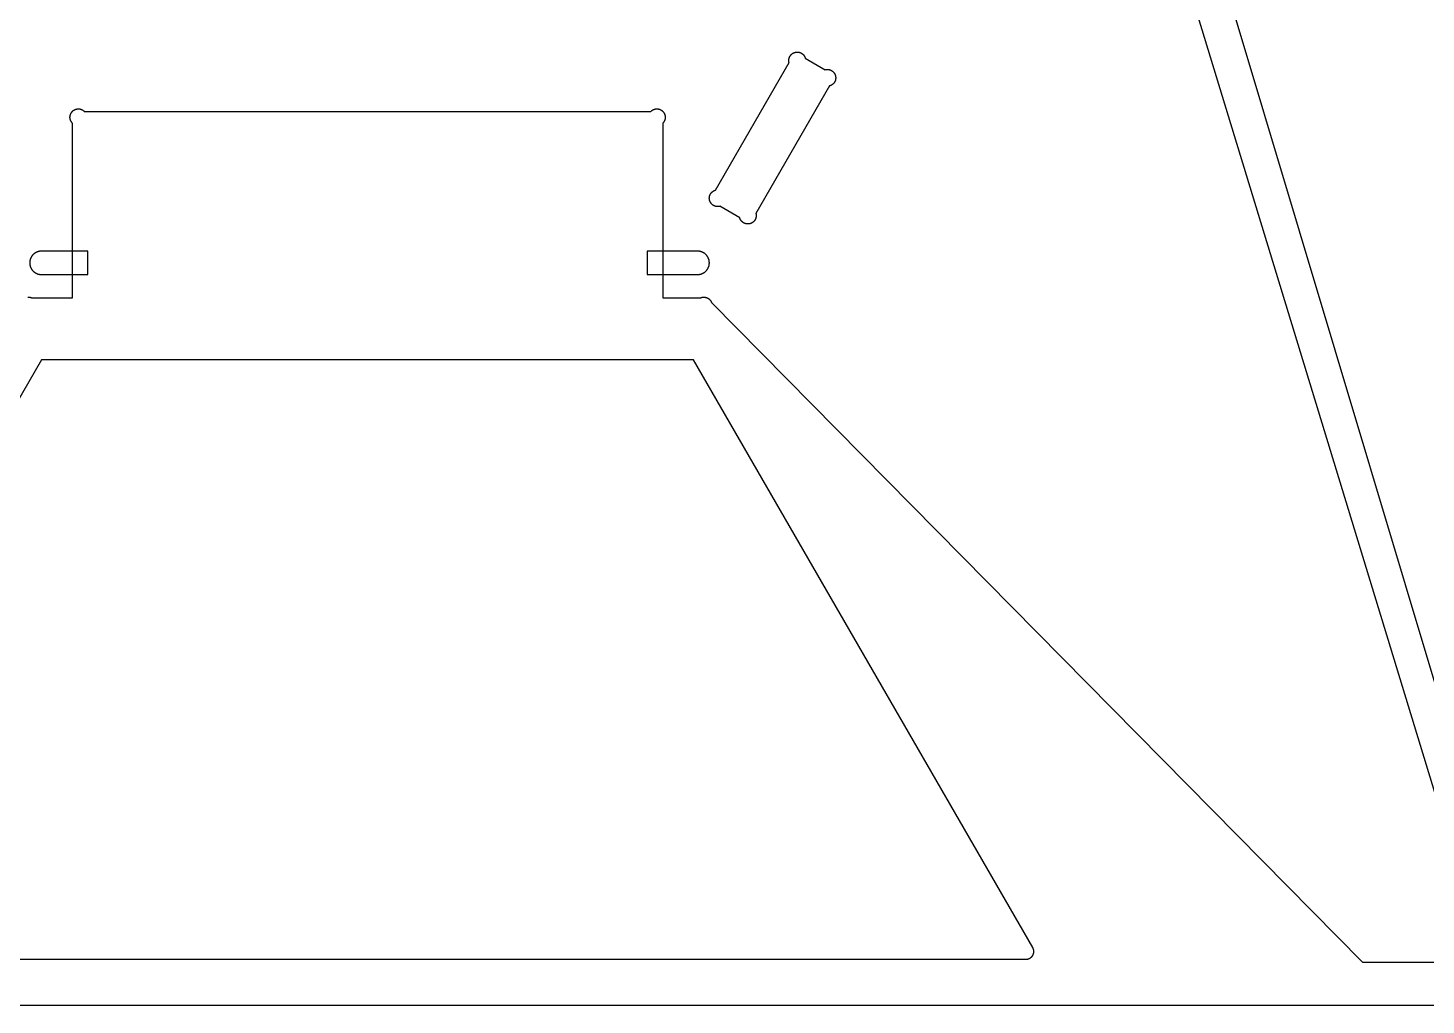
# Model space of a CAD drawing. Header units: inches. Extents: x -71.1 to 24.9, y -42.3 to 5.7.
# Drawn here: x -58.24 to -35.74, y -42.25 to -26.53 of the extents above; entities that cross this region are included whole.
import ezdxf

# ---------------------------------------------------------------- set-up
doc = ezdxf.new("R2010")
doc.units = ezdxf.units.IN
doc.header["$LTSCALE"] = 0.03937
doc.header["$MEASUREMENT"] = 0
for name, color, linetype, true_color in [('Default', 7, 'Continuous', 0x000000), ('pocket', 7, 'Continuous', 0x000000), ('profile - inside', 7, 'Continuous', 0x000000), ('profile - outside', 7, 'Continuous', 0x000000)]:
    doc.layers.add(name, color=color, linetype=linetype, true_color=true_color)

msp = doc.modelspace()

# ---------------------------------------------------------------- linework, layer by layer
at = {"layer": 'Default'}
msp.add_lwpolyline([(24.927, -42.253), (24.927, 5.747), (-71.073, 5.747), (-71.073, -42.253), (24.927, -42.253)], dxfattribs=at)
at = {"layer": 'pocket'}
for points in [[(-57.278, -30.124), (-58.028, -30.124), (-58.033, -30.124), (-58.037, -30.124), (-58.041, -30.125), (-58.045, -30.125), (-58.05, -30.125), (-58.054, -30.126), (-58.058, -30.126), (-58.062, -30.127), (-58.067, -30.128), (-58.071, -30.129), (-58.076, -30.13), (-58.08, -30.131), (-58.084, -30.133), (-58.089, -30.134), (-58.093, -30.136), (-58.097, -30.137), (-58.102, -30.139), (-58.106, -30.141), (-58.11, -30.143), (-58.114, -30.145), (-58.119, -30.147), (-58.123, -30.15), (-58.127, -30.152), (-58.131, -30.155), (-58.135, -30.157), (-58.139, -30.16), (-58.143, -30.163), (-58.147, -30.166), (-58.15, -30.169), (-58.154, -30.172), (-58.157, -30.176), (-58.161, -30.179), (-58.164, -30.183), (-58.168, -30.186), (-58.171, -30.19), (-58.174, -30.193), (-58.177, -30.197), (-58.18, -30.201), (-58.183, -30.205), (-58.185, -30.209), (-58.188, -30.213), (-58.19, -30.217), (-58.193, -30.221), (-58.195, -30.225), (-58.197, -30.23), (-58.199, -30.234), (-58.201, -30.238), (-58.203, -30.243), (-58.204, -30.247), (-58.206, -30.251), (-58.207, -30.256), (-58.209, -30.26), (-58.21, -30.264), (-58.211, -30.269), (-58.212, -30.273), (-58.213, -30.277), (-58.214, -30.282), (-58.214, -30.286), (-58.215, -30.29), (-58.215, -30.295), (-58.215, -30.299), (-58.216, -30.303), (-58.216, -30.307), (-58.216, -30.312), (-58.216, -30.316), (-58.216, -30.32), (-58.215, -30.324), (-58.215, -30.328), (-58.215, -30.333), (-58.214, -30.337), (-58.214, -30.341), (-58.213, -30.346), (-58.212, -30.35), (-58.211, -30.354), (-58.21, -30.359), (-58.209, -30.363), (-58.207, -30.368), (-58.206, -30.372), (-58.204, -30.376), (-58.203, -30.381), (-58.201, -30.385), (-58.199, -30.389), (-58.197, -30.393), (-58.195, -30.398), (-58.193, -30.402), (-58.19, -30.406), (-58.188, -30.41), (-58.185, -30.414), (-58.183, -30.418), (-58.18, -30.422), (-58.177, -30.426), (-58.174, -30.43), (-58.171, -30.434), (-58.168, -30.437), (-58.164, -30.441), (-58.161, -30.444), (-58.157, -30.448), (-58.154, -30.451), (-58.15, -30.454), (-58.147, -30.457), (-58.143, -30.46), (-58.139, -30.463), (-58.135, -30.466), (-58.131, -30.469), (-58.127, -30.471), (-58.123, -30.474), (-58.119, -30.476), (-58.114, -30.478), (-58.11, -30.48), (-58.106, -30.482), (-58.102, -30.484), (-58.097, -30.486), (-58.093, -30.488), (-58.089, -30.489), (-58.084, -30.491), (-58.08, -30.492), (-58.076, -30.493), (-58.071, -30.494), (-58.067, -30.495), (-58.062, -30.496), (-58.058, -30.497), (-58.054, -30.497), (-58.05, -30.498), (-58.045, -30.498), (-58.041, -30.499), (-58.037, -30.499), (-58.033, -30.499), (-58.028, -30.499), (-57.278, -30.499), (-57.278, -30.124)], [(-48.278, -30.499), (-47.466, -30.499), (-47.462, -30.499), (-47.458, -30.499), (-47.453, -30.499), (-47.449, -30.498), (-47.445, -30.498), (-47.44, -30.497), (-47.436, -30.497), (-47.432, -30.496), (-47.427, -30.495), (-47.423, -30.494), (-47.419, -30.493), (-47.414, -30.492), (-47.41, -30.491), (-47.406, -30.489), (-47.401, -30.488), (-47.397, -30.486), (-47.393, -30.484), (-47.388, -30.482), (-47.384, -30.48), (-47.38, -30.478), (-47.376, -30.476), (-47.371, -30.474), (-47.367, -30.471), (-47.363, -30.469), (-47.359, -30.466), (-47.355, -30.463), (-47.351, -30.46), (-47.348, -30.457), (-47.344, -30.454), (-47.34, -30.451), (-47.337, -30.448), (-47.333, -30.444), (-47.33, -30.441), (-47.327, -30.437), (-47.323, -30.434), (-47.32, -30.43), (-47.317, -30.426), (-47.314, -30.422), (-47.312, -30.418), (-47.309, -30.414), (-47.306, -30.41), (-47.304, -30.406), (-47.302, -30.402), (-47.299, -30.398), (-47.297, -30.393), (-47.295, -30.389), (-47.293, -30.385), (-47.292, -30.381), (-47.29, -30.376), (-47.288, -30.372), (-47.287, -30.368), (-47.286, -30.363), (-47.284, -30.359), (-47.283, -30.354), (-47.282, -30.35), (-47.282, -30.346), (-47.281, -30.341), (-47.28, -30.337), (-47.28, -30.333), (-47.279, -30.328), (-47.279, -30.324), (-47.279, -30.32), (-47.278, -30.316), (-47.278, -30.312), (-47.278, -30.307), (-47.279, -30.303), (-47.279, -30.299), (-47.279, -30.295), (-47.28, -30.29), (-47.28, -30.286), (-47.281, -30.282), (-47.282, -30.277), (-47.282, -30.273), (-47.283, -30.269), (-47.284, -30.264), (-47.286, -30.26), (-47.287, -30.256), (-47.288, -30.251), (-47.29, -30.247), (-47.292, -30.243), (-47.293, -30.238), (-47.295, -30.234), (-47.297, -30.23), (-47.299, -30.225), (-47.302, -30.221), (-47.304, -30.217), (-47.306, -30.213), (-47.309, -30.209), (-47.312, -30.205), (-47.314, -30.201), (-47.317, -30.197), (-47.32, -30.193), (-47.323, -30.19), (-47.327, -30.186), (-47.33, -30.183), (-47.333, -30.179), (-47.337, -30.176), (-47.34, -30.172), (-47.344, -30.169), (-47.348, -30.166), (-47.351, -30.163), (-47.355, -30.16), (-47.359, -30.157), (-47.363, -30.155), (-47.367, -30.152), (-47.371, -30.15), (-47.376, -30.147), (-47.38, -30.145), (-47.384, -30.143), (-47.388, -30.141), (-47.393, -30.139), (-47.397, -30.137), (-47.401, -30.136), (-47.406, -30.134), (-47.41, -30.133), (-47.414, -30.131), (-47.419, -30.13), (-47.423, -30.129), (-47.427, -30.128), (-47.432, -30.127), (-47.436, -30.126), (-47.44, -30.126), (-47.445, -30.125), (-47.449, -30.125), (-47.453, -30.125), (-47.458, -30.124), (-47.462, -30.124), (-47.466, -30.124), (-48.278, -30.124), (-48.278, -30.499)]]:
    msp.add_lwpolyline(points, dxfattribs=at)
at = {"layer": 'profile - inside'}
msp.add_lwpolyline([(-45.995, -27.09), (-45.996, -27.086), (-45.997, -27.081), (-45.997, -27.077), (-45.998, -27.073), (-45.999, -27.068), (-45.999, -27.064), (-45.999, -27.06), (-45.999, -27.055), (-45.999, -27.052), (-45.999, -27.049), (-45.999, -27.046), (-45.999, -27.043), (-45.998, -27.04), (-45.998, -27.037), (-45.998, -27.034), (-45.997, -27.031), (-45.996, -27.028), (-45.996, -27.024), (-45.995, -27.021), (-45.994, -27.018), (-45.993, -27.015), (-45.992, -27.012), (-45.991, -27.009), (-45.99, -27.006), (-45.988, -27.002), (-45.987, -26.999), (-45.986, -26.996), (-45.984, -26.993), (-45.983, -26.99), (-45.981, -26.987), (-45.979, -26.984), (-45.977, -26.981), (-45.975, -26.979), (-45.973, -26.976), (-45.971, -26.973), (-45.969, -26.97), (-45.967, -26.968), (-45.965, -26.965), (-45.962, -26.962), (-45.96, -26.96), (-45.957, -26.957), (-45.955, -26.955), (-45.952, -26.953), (-45.949, -26.95), (-45.947, -26.948), (-45.944, -26.946), (-45.941, -26.944), (-45.938, -26.942), (-45.935, -26.94), (-45.932, -26.939), (-45.929, -26.937), (-45.926, -26.935), (-45.923, -26.934), (-45.92, -26.932), (-45.917, -26.931), (-45.914, -26.93), (-45.911, -26.929), (-45.908, -26.927), (-45.905, -26.926), (-45.901, -26.925), (-45.898, -26.925), (-45.895, -26.924), (-45.892, -26.923), (-45.889, -26.923), (-45.886, -26.922), (-45.883, -26.922), (-45.879, -26.921), (-45.876, -26.921), (-45.873, -26.921), (-45.87, -26.92), (-45.867, -26.92), (-45.864, -26.92), (-45.862, -26.92), (-45.859, -26.92), (-45.857, -26.92), (-45.854, -26.921), (-45.852, -26.921), (-45.849, -26.921), (-45.847, -26.921), (-45.844, -26.922), (-45.842, -26.922), (-45.839, -26.923), (-45.836, -26.923), (-45.834, -26.924), (-45.831, -26.924), (-45.829, -26.925), (-45.826, -26.926), (-45.823, -26.927), (-45.821, -26.927), (-45.818, -26.928), (-45.816, -26.929), (-45.813, -26.93), (-45.811, -26.931), (-45.808, -26.933), (-45.805, -26.934), (-45.803, -26.935), (-45.8, -26.936), (-45.798, -26.938), (-45.796, -26.939), (-45.793, -26.941), (-45.791, -26.942), (-45.788, -26.944), (-45.786, -26.945), (-45.784, -26.947), (-45.781, -26.949), (-45.779, -26.95), (-45.777, -26.952), (-45.775, -26.954), (-45.773, -26.956), (-45.771, -26.958), (-45.768, -26.96), (-45.766, -26.962), (-45.765, -26.964), (-45.763, -26.966), (-45.761, -26.969), (-45.759, -26.971), (-45.757, -26.973), (-45.755, -26.975), (-45.754, -26.978), (-45.752, -26.98), (-45.751, -26.982), (-45.749, -26.985), (-45.748, -26.987), (-45.746, -26.99), (-45.745, -26.992), (-45.744, -26.995), (-45.742, -26.997), (-45.741, -27), (-45.74, -27.002), (-45.739, -27.005), (-45.738, -27.007), (-45.737, -27.01), (-45.736, -27.013), (-45.735, -27.015), (-45.735, -27.018), (-45.734, -27.02), (-45.415, -27.204), (-45.411, -27.203), (-45.406, -27.202), (-45.402, -27.202), (-45.397, -27.201), (-45.393, -27.2), (-45.389, -27.2), (-45.384, -27.2), (-45.38, -27.2), (-45.377, -27.2), (-45.374, -27.2), (-45.371, -27.2), (-45.368, -27.2), (-45.365, -27.201), (-45.362, -27.201), (-45.359, -27.202), (-45.355, -27.202), (-45.352, -27.203), (-45.349, -27.203), (-45.346, -27.204), (-45.343, -27.205), (-45.34, -27.206), (-45.337, -27.207), (-45.333, -27.208), (-45.33, -27.209), (-45.327, -27.211), (-45.324, -27.212), (-45.321, -27.213), (-45.318, -27.215), (-45.315, -27.217), (-45.312, -27.218), (-45.309, -27.22), (-45.306, -27.222), (-45.303, -27.224), (-45.3, -27.226), (-45.298, -27.228), (-45.295, -27.23), (-45.292, -27.232), (-45.29, -27.235), (-45.287, -27.237), (-45.285, -27.239), (-45.282, -27.242), (-45.28, -27.244), (-45.277, -27.247), (-45.275, -27.25), (-45.273, -27.252), (-45.271, -27.255), (-45.269, -27.258), (-45.267, -27.261), (-45.265, -27.264), (-45.263, -27.267), (-45.262, -27.27), (-45.26, -27.273), (-45.259, -27.276), (-45.257, -27.279), (-45.256, -27.282), (-45.255, -27.285), (-45.253, -27.288), (-45.252, -27.291), (-45.251, -27.295), (-45.25, -27.298), (-45.249, -27.301), (-45.249, -27.304), (-45.248, -27.307), (-45.247, -27.31), (-45.247, -27.313), (-45.246, -27.317), (-45.246, -27.32), (-45.246, -27.323), (-45.245, -27.326), (-45.245, -27.329), (-45.245, -27.332), (-45.245, -27.335), (-45.245, -27.337), (-45.245, -27.34), (-45.245, -27.342), (-45.245, -27.345), (-45.246, -27.347), (-45.246, -27.35), (-45.246, -27.352), (-45.247, -27.355), (-45.247, -27.358), (-45.247, -27.36), (-45.248, -27.363), (-45.249, -27.365), (-45.249, -27.368), (-45.25, -27.37), (-45.251, -27.373), (-45.251, -27.376), (-45.252, -27.378), (-45.253, -27.381), (-45.254, -27.383), (-45.255, -27.386), (-45.256, -27.389), (-45.257, -27.391), (-45.259, -27.394), (-45.26, -27.396), (-45.261, -27.399), (-45.262, -27.401), (-45.264, -27.404), (-45.265, -27.406), (-45.267, -27.408), (-45.268, -27.411), (-45.27, -27.413), (-45.272, -27.415), (-45.273, -27.418), (-45.275, -27.42), (-45.277, -27.422), (-45.279, -27.424), (-45.281, -27.426), (-45.283, -27.429), (-45.285, -27.431), (-45.287, -27.433), (-45.289, -27.435), (-45.291, -27.436), (-45.293, -27.438), (-45.296, -27.44), (-45.298, -27.442), (-45.3, -27.444), (-45.302, -27.445), (-45.305, -27.447), (-45.307, -27.448), (-45.31, -27.45), (-45.312, -27.451), (-45.314, -27.453), (-45.317, -27.454), (-45.319, -27.455), (-45.322, -27.457), (-45.325, -27.458), (-45.327, -27.459), (-45.33, -27.46), (-45.332, -27.461), (-45.335, -27.462), (-45.337, -27.463), (-45.34, -27.464), (-45.343, -27.465), (-45.345, -27.465), (-46.529, -29.516), (-46.528, -29.521), (-46.527, -29.525), (-46.526, -29.529), (-46.526, -29.534), (-46.525, -29.538), (-46.525, -29.543), (-46.525, -29.547), (-46.525, -29.551), (-46.525, -29.554), (-46.525, -29.557), (-46.525, -29.56), (-46.525, -29.563), (-46.525, -29.566), (-46.526, -29.569), (-46.526, -29.572), (-46.527, -29.576), (-46.527, -29.579), (-46.528, -29.582), (-46.529, -29.585), (-46.53, -29.588), (-46.531, -29.591), (-46.532, -29.594), (-46.533, -29.598), (-46.534, -29.601), (-46.535, -29.604), (-46.537, -29.607), (-46.538, -29.61), (-46.54, -29.613), (-46.541, -29.616), (-46.543, -29.619), (-46.545, -29.622), (-46.547, -29.625), (-46.549, -29.628), (-46.551, -29.631), (-46.553, -29.633), (-46.555, -29.636), (-46.557, -29.639), (-46.559, -29.641), (-46.562, -29.644), (-46.564, -29.647), (-46.567, -29.649), (-46.569, -29.651), (-46.572, -29.654), (-46.575, -29.656), (-46.577, -29.658), (-46.58, -29.66), (-46.583, -29.662), (-46.586, -29.664), (-46.589, -29.666), (-46.592, -29.668), (-46.595, -29.669), (-46.598, -29.671), (-46.601, -29.672), (-46.604, -29.674), (-46.607, -29.675), (-46.61, -29.677), (-46.613, -29.678), (-46.616, -29.679), (-46.619, -29.68), (-46.622, -29.681), (-46.626, -29.682), (-46.629, -29.682), (-46.632, -29.683), (-46.635, -29.684), (-46.638, -29.684), (-46.641, -29.685), (-46.644, -29.685), (-46.647, -29.686), (-46.651, -29.686), (-46.654, -29.686), (-46.657, -29.686), (-46.66, -29.686), (-46.662, -29.686), (-46.665, -29.686), (-46.667, -29.686), (-46.67, -29.686), (-46.672, -29.685), (-46.675, -29.685), (-46.677, -29.685), (-46.68, -29.685), (-46.682, -29.684), (-46.685, -29.684), (-46.687, -29.683), (-46.69, -29.683), (-46.693, -29.682), (-46.695, -29.681), (-46.698, -29.681), (-46.7, -29.68), (-46.703, -29.679), (-46.706, -29.678), (-46.708, -29.677), (-46.711, -29.676), (-46.713, -29.675), (-46.716, -29.674), (-46.718, -29.673), (-46.721, -29.671), (-46.723, -29.67), (-46.726, -29.669), (-46.728, -29.667), (-46.731, -29.666), (-46.733, -29.664), (-46.735, -29.663), (-46.738, -29.661), (-46.74, -29.659), (-46.742, -29.658), (-46.745, -29.656), (-46.747, -29.654), (-46.749, -29.652), (-46.751, -29.65), (-46.753, -29.648), (-46.755, -29.646), (-46.757, -29.644), (-46.759, -29.642), (-46.761, -29.64), (-46.763, -29.638), (-46.765, -29.636), (-46.767, -29.633), (-46.768, -29.631), (-46.77, -29.629), (-46.772, -29.626), (-46.773, -29.624), (-46.775, -29.622), (-46.776, -29.619), (-46.778, -29.617), (-46.779, -29.614), (-46.78, -29.612), (-46.781, -29.609), (-46.783, -29.607), (-46.784, -29.604), (-46.785, -29.601), (-46.786, -29.599), (-46.787, -29.596), (-46.788, -29.594), (-46.789, -29.591), (-46.789, -29.589), (-46.79, -29.586), (-47.109, -29.402), (-47.113, -29.403), (-47.118, -29.404), (-47.122, -29.405), (-47.127, -29.405), (-47.131, -29.406), (-47.135, -29.406), (-47.14, -29.406), (-47.144, -29.407), (-47.147, -29.406), (-47.15, -29.406), (-47.153, -29.406), (-47.156, -29.406), (-47.159, -29.406), (-47.162, -29.405), (-47.165, -29.405), (-47.168, -29.404), (-47.171, -29.404), (-47.175, -29.403), (-47.178, -29.402), (-47.181, -29.401), (-47.184, -29.4), (-47.187, -29.399), (-47.19, -29.398), (-47.193, -29.397), (-47.197, -29.396), (-47.2, -29.394), (-47.203, -29.393), (-47.206, -29.391), (-47.209, -29.39), (-47.212, -29.388), (-47.215, -29.386), (-47.218, -29.385), (-47.221, -29.383), (-47.223, -29.381), (-47.226, -29.378), (-47.229, -29.376), (-47.232, -29.374), (-47.234, -29.372), (-47.237, -29.369), (-47.239, -29.367), (-47.242, -29.364), (-47.244, -29.362), (-47.246, -29.359), (-47.249, -29.357), (-47.251, -29.354), (-47.253, -29.351), (-47.255, -29.348), (-47.257, -29.345), (-47.259, -29.342), (-47.26, -29.34), (-47.262, -29.337), (-47.264, -29.334), (-47.265, -29.33), (-47.267, -29.327), (-47.268, -29.324), (-47.269, -29.321), (-47.27, -29.318), (-47.272, -29.315), (-47.273, -29.312), (-47.274, -29.309), (-47.274, -29.306), (-47.275, -29.302), (-47.276, -29.299), (-47.277, -29.296), (-47.277, -29.293), (-47.278, -29.29), (-47.278, -29.287), (-47.278, -29.284), (-47.278, -29.281), (-47.279, -29.278), (-47.279, -29.275), (-47.279, -29.272), (-47.279, -29.269), (-47.279, -29.267), (-47.279, -29.264), (-47.278, -29.262), (-47.278, -29.259), (-47.278, -29.256), (-47.278, -29.254), (-47.277, -29.251), (-47.277, -29.249), (-47.276, -29.246), (-47.276, -29.244), (-47.275, -29.241), (-47.275, -29.238), (-47.274, -29.236), (-47.273, -29.233), (-47.272, -29.231), (-47.272, -29.228), (-47.271, -29.225), (-47.27, -29.223), (-47.269, -29.22), (-47.268, -29.218), (-47.267, -29.215), (-47.265, -29.213), (-47.264, -29.21), (-47.263, -29.208), (-47.261, -29.205), (-47.26, -29.203), (-47.259, -29.2), (-47.257, -29.198), (-47.255, -29.196), (-47.254, -29.193), (-47.252, -29.191), (-47.25, -29.189), (-47.249, -29.186), (-47.247, -29.184), (-47.245, -29.182), (-47.243, -29.18), (-47.241, -29.178), (-47.239, -29.176), (-47.237, -29.174), (-47.235, -29.172), (-47.233, -29.17), (-47.23, -29.168), (-47.228, -29.166), (-47.226, -29.164), (-47.224, -29.163), (-47.221, -29.161), (-47.219, -29.159), (-47.217, -29.158), (-47.214, -29.156), (-47.212, -29.155), (-47.209, -29.154), (-47.207, -29.152), (-47.204, -29.151), (-47.202, -29.15), (-47.199, -29.148), (-47.197, -29.147), (-47.194, -29.146), (-47.192, -29.145), (-47.189, -29.144), (-47.186, -29.143), (-47.184, -29.143), (-47.181, -29.142), (-47.179, -29.141), (-45.995, -27.09)], dxfattribs=at)
at = {"layer": 'profile - outside'}
for points in [[(-34.866, -41.239), (-41.241, -20.352)], [(-34.369, -41.181), (-40.62, -20.33)], [(-57.528, -28.065), (-57.531, -28.062), (-57.535, -28.058), (-57.538, -28.055), (-57.54, -28.051), (-57.543, -28.047), (-57.546, -28.043), (-57.548, -28.039), (-57.551, -28.035), (-57.553, -28.031), (-57.555, -28.027), (-57.557, -28.023), (-57.559, -28.019), (-57.56, -28.014), (-57.562, -28.01), (-57.563, -28.005), (-57.564, -28.001), (-57.565, -27.996), (-57.566, -27.992), (-57.567, -27.987), (-57.567, -27.982), (-57.568, -27.978), (-57.568, -27.973), (-57.568, -27.968), (-57.568, -27.964), (-57.567, -27.959), (-57.567, -27.954), (-57.566, -27.95), (-57.566, -27.945), (-57.565, -27.941), (-57.564, -27.936), (-57.562, -27.932), (-57.561, -27.927), (-57.559, -27.923), (-57.558, -27.918), (-57.556, -27.914), (-57.554, -27.91), (-57.552, -27.906), (-57.55, -27.902), (-57.547, -27.898), (-57.545, -27.894), (-57.542, -27.89), (-57.539, -27.886), (-57.536, -27.883), (-57.533, -27.879), (-57.53, -27.876), (-57.527, -27.872), (-57.523, -27.869), (-57.52, -27.866), (-57.516, -27.863), (-57.512, -27.86), (-57.509, -27.858), (-57.505, -27.855), (-57.501, -27.853), (-57.497, -27.851), (-57.492, -27.848), (-57.488, -27.846), (-57.484, -27.845), (-57.48, -27.843), (-57.475, -27.841), (-57.471, -27.84), (-57.466, -27.839), (-57.462, -27.838), (-57.457, -27.837), (-57.453, -27.836), (-57.448, -27.835), (-57.443, -27.835), (-57.439, -27.835), (-57.434, -27.835), (-57.429, -27.835), (-57.425, -27.835), (-57.42, -27.835), (-57.415, -27.836), (-57.411, -27.836), (-57.406, -27.837), (-57.402, -27.838), (-57.397, -27.839), (-57.393, -27.841), (-57.388, -27.842), (-57.384, -27.844), (-57.38, -27.846), (-57.375, -27.847), (-57.371, -27.849), (-57.367, -27.852), (-57.363, -27.854), (-57.359, -27.857), (-57.355, -27.859), (-57.351, -27.862), (-57.348, -27.865), (-57.344, -27.868), (-57.341, -27.871), (-57.337, -27.874)], [(-57.337, -27.874), (-57.278, -27.874)], [(-57.278, -27.874), (-56.028, -27.874)], [(-56.028, -27.874), (-49.528, -27.874)], [(-49.528, -27.874), (-48.278, -27.874)], [(-48.278, -27.874), (-48.219, -27.874)], [(-48.219, -27.874), (-48.216, -27.871), (-48.212, -27.868), (-48.209, -27.865), (-48.205, -27.862), (-48.201, -27.859), (-48.198, -27.857), (-48.194, -27.854), (-48.19, -27.852), (-48.185, -27.849), (-48.181, -27.847), (-48.177, -27.846), (-48.173, -27.844), (-48.168, -27.842), (-48.164, -27.841), (-48.159, -27.839), (-48.155, -27.838), (-48.15, -27.837), (-48.146, -27.836), (-48.141, -27.836), (-48.137, -27.835), (-48.132, -27.835), (-48.127, -27.835), (-48.123, -27.835), (-48.118, -27.835), (-48.113, -27.835), (-48.109, -27.835), (-48.104, -27.836), (-48.099, -27.837), (-48.095, -27.838), (-48.09, -27.839), (-48.086, -27.84), (-48.081, -27.841), (-48.077, -27.843), (-48.073, -27.845), (-48.068, -27.846), (-48.064, -27.848), (-48.06, -27.851), (-48.056, -27.853), (-48.052, -27.855), (-48.048, -27.858), (-48.044, -27.86), (-48.04, -27.863), (-48.037, -27.866), (-48.033, -27.869), (-48.03, -27.872), (-48.027, -27.876), (-48.023, -27.879), (-48.02, -27.883), (-48.017, -27.886), (-48.015, -27.89), (-48.012, -27.894), (-48.009, -27.898), (-48.007, -27.902), (-48.005, -27.906), (-48.003, -27.91), (-48.001, -27.914), (-47.999, -27.918), (-47.997, -27.923), (-47.996, -27.927), (-47.994, -27.932), (-47.993, -27.936), (-47.992, -27.941), (-47.991, -27.945), (-47.99, -27.95), (-47.99, -27.954), (-47.989, -27.959), (-47.989, -27.964), (-47.989, -27.968), (-47.989, -27.973), (-47.989, -27.978), (-47.989, -27.982), (-47.99, -27.987), (-47.991, -27.992), (-47.991, -27.996), (-47.992, -28.001), (-47.994, -28.005), (-47.995, -28.01), (-47.996, -28.014), (-47.998, -28.019), (-48, -28.023), (-48.002, -28.027), (-48.004, -28.031), (-48.006, -28.035), (-48.008, -28.039), (-48.011, -28.043), (-48.013, -28.047), (-48.016, -28.051), (-48.019, -28.055), (-48.022, -28.058), (-48.025, -28.062), (-48.028, -28.065)], [(-57.528, -28.124), (-57.528, -28.065)], [(-48.028, -28.065), (-48.028, -28.124)], [(-57.528, -29.749), (-57.528, -28.124)], [(-48.028, -28.124), (-48.028, -29.749)], [(-57.528, -30.124), (-57.528, -29.749)], [(-48.028, -29.749), (-48.028, -30.124)], [(-57.528, -30.499), (-57.528, -30.124)], [(-48.028, -30.124), (-48.028, -30.499)], [(-57.528, -30.874), (-57.528, -30.499)], [(-48.028, -30.499), (-48.028, -30.874)], [(-58.245, -30.864), (-58.24, -30.864), (-58.236, -30.864), (-58.231, -30.864), (-58.226, -30.864), (-58.222, -30.864), (-58.217, -30.865), (-58.213, -30.865), (-58.208, -30.866), (-58.203, -30.867), (-58.199, -30.868), (-58.194, -30.869), (-58.19, -30.871), (-58.186, -30.872), (-58.181, -30.874)], [(-58.181, -30.874), (-57.528, -30.874)], [(-48.028, -30.874), (-47.42, -30.874)], [(-47.42, -30.874), (-47.416, -30.872), (-47.412, -30.871), (-47.407, -30.869), (-47.403, -30.868), (-47.398, -30.867), (-47.394, -30.866), (-47.389, -30.865), (-47.385, -30.865), (-47.38, -30.864), (-47.375, -30.864), (-47.371, -30.864), (-47.366, -30.864), (-47.361, -30.864), (-47.357, -30.864), (-47.352, -30.865), (-47.347, -30.865), (-47.343, -30.866), (-47.338, -30.867), (-47.334, -30.868), (-47.329, -30.869), (-47.325, -30.871), (-47.321, -30.872), (-47.316, -30.874), (-47.312, -30.876), (-47.308, -30.878), (-47.304, -30.88), (-47.3, -30.882), (-47.296, -30.885), (-47.292, -30.887), (-47.288, -30.89), (-47.284, -30.893), (-47.281, -30.896), (-47.277, -30.899), (-47.274, -30.902), (-47.271, -30.905), (-47.267, -30.909), (-47.264, -30.912), (-47.262, -30.916), (-47.259, -30.92), (-47.256, -30.924), (-47.254, -30.928), (-47.251, -30.932), (-47.249, -30.936), (-47.247, -30.94), (-47.245, -30.944), (-47.243, -30.948)], [(-47.243, -30.948), (-36.767, -41.562)], [(-58.024, -31.874), (-63.477, -41.329)], [(-47.533, -31.874), (-58.024, -31.874)], [(-42.074, -41.329), (-47.533, -31.874)], [(-42.182, -41.516), (-42.178, -41.516), (-42.174, -41.516), (-42.17, -41.515), (-42.166, -41.515), (-42.162, -41.514), (-42.158, -41.514), (-42.154, -41.513), (-42.15, -41.512), (-42.146, -41.511), (-42.143, -41.51), (-42.139, -41.508), (-42.135, -41.507), (-42.131, -41.505), (-42.127, -41.503), (-42.123, -41.501), (-42.12, -41.499), (-42.116, -41.497), (-42.113, -41.495), (-42.109, -41.492), (-42.106, -41.49), (-42.103, -41.487), (-42.099, -41.485), (-42.096, -41.482), (-42.093, -41.479), (-42.091, -41.476), (-42.088, -41.473), (-42.085, -41.47), (-42.083, -41.467), (-42.08, -41.464), (-42.078, -41.46), (-42.076, -41.457), (-42.074, -41.454), (-42.072, -41.45), (-42.07, -41.447), (-42.069, -41.443), (-42.067, -41.439), (-42.065, -41.436), (-42.064, -41.432), (-42.063, -41.428), (-42.062, -41.424), (-42.061, -41.42), (-42.06, -41.416), (-42.059, -41.412), (-42.058, -41.408), (-42.058, -41.404), (-42.058, -41.399), (-42.057, -41.395), (-42.057, -41.391), (-42.057, -41.387), (-42.058, -41.383), (-42.058, -41.379), (-42.058, -41.374), (-42.059, -41.37), (-42.06, -41.366), (-42.061, -41.362), (-42.062, -41.358), (-42.063, -41.354), (-42.064, -41.35), (-42.065, -41.347), (-42.067, -41.343), (-42.069, -41.339), (-42.07, -41.335), (-42.072, -41.332), (-42.074, -41.329)], [(-63.368, -41.516), (-42.182, -41.516)], [(-36.767, -41.562), (-35.105, -41.562)]]:
    msp.add_lwpolyline(points, dxfattribs=at)

doc.saveas('drawing.dxf')
